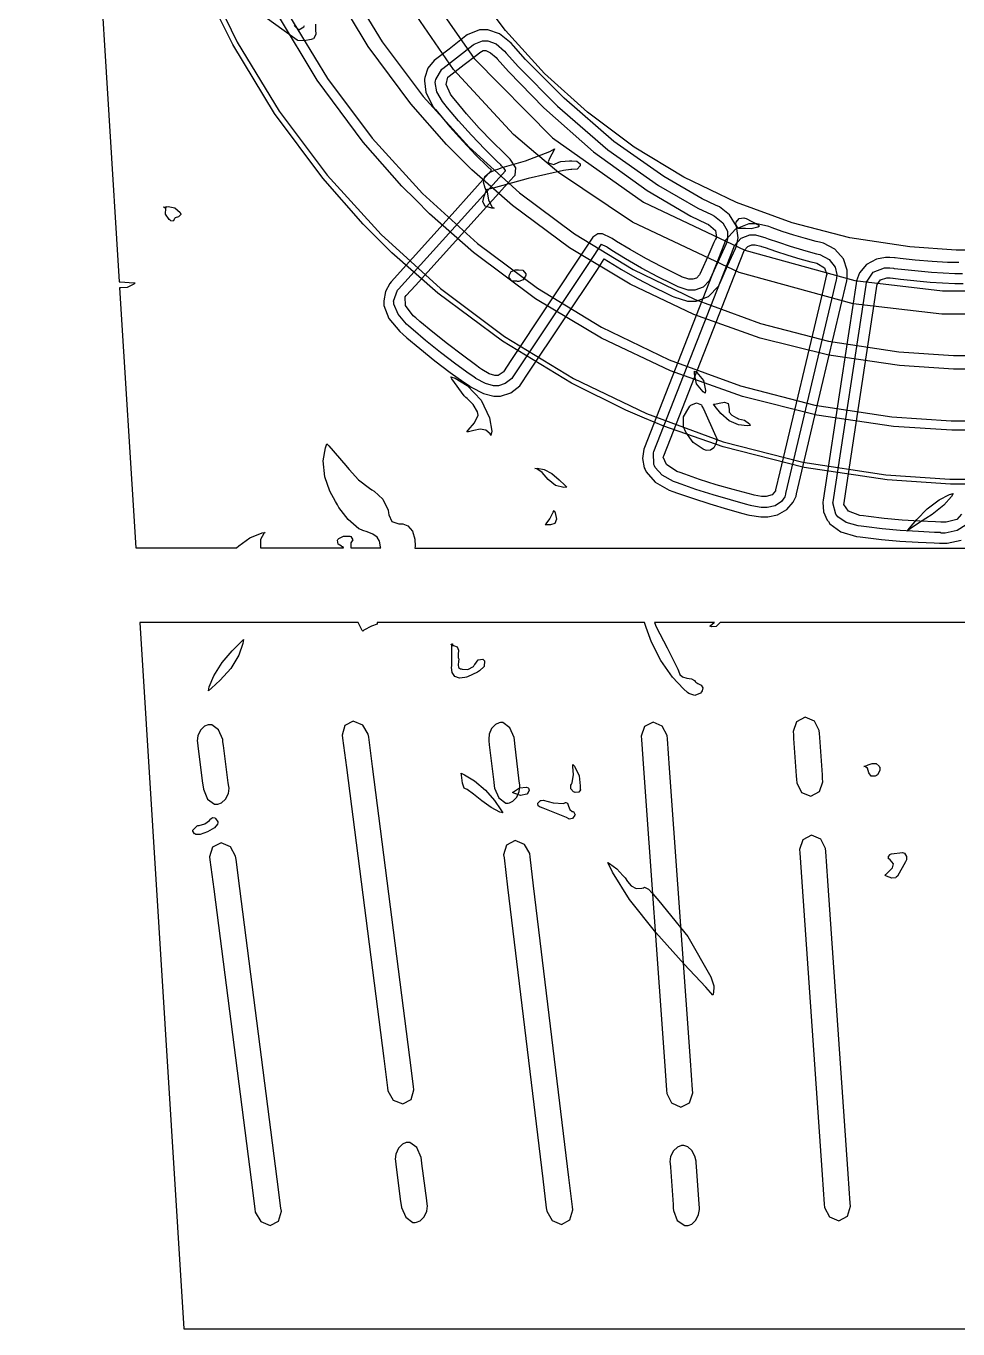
# Model space of a CAD drawing. Extents: x 103 to 248, y 22 to 332.
# Drawn here: x 111.4 to 174.3, y 24.5 to 112.5 of the extents above; entities that cross this region are included whole.
import ezdxf

# ---------------------------------------------------------------- set-up
doc = ezdxf.new("R2010")
doc.units = 0
doc.header["$MEASUREMENT"] = 0

msp = doc.modelspace()

# ---------------------------------------------------------------- linework, layer by layer
at = {"color": 32}
for points in [[(111.372, 196.603), (117.651, 95.25), (117.73, 95.2595), (118.64, 95.1978), (118.746, 95.1798), (118.648, 95.1011), (118.189, 94.8753), (117.766, 94.845), (117.687, 94.8612), (118.78, 77.2943), (125.589, 77.2943), (125.738, 77.4181), (126.479, 77.9515), (127.325, 78.2906), (127.529, 78.3167), (127.441, 78.2465), (127.211, 77.8591), (127.194, 77.4001), (127.212, 77.2943), (132.821, 77.2943), (132.811, 77.3038), (132.738, 77.3645), (132.715, 77.3645), (132.679, 77.392), (132.441, 77.5451), (132.395, 77.8097), (132.432, 77.8577), (132.485, 77.9198), (132.811, 78.0701), (133.172, 78.0796), (133.244, 78.0701), (133.303, 78.0563), (133.437, 77.833), (133.314, 77.6139), (133.314, 77.5409), (133.314, 77.4802), (133.314, 77.3409), (133.314, 77.2943), (135.326, 77.2943), (135.316, 77.3204), (135.263, 77.6206), (135.254, 77.6471), (135.232, 77.742), (135.075, 78.0023), (134.782, 78.2161), (134.415, 78.3565), (134.116, 78.4546), (134.02, 78.4931), (133.852, 78.5647), (133.116, 79.1944), (132.503, 80.0199), (132.398, 80.1867), (132.259, 80.4115), (131.889, 81.11), (131.542, 82.091), (131.444, 83.1536), (131.59, 84.0398), (131.692, 84.3139), (131.815, 84.1816), (132.961, 82.8587), (133.067, 82.7264), (133.19, 82.5775), (133.829, 81.89), (134.557, 81.3072), (134.725, 81.2091), (134.875, 81.1209), (135.475, 80.5656), (135.828, 79.834), (135.855, 79.6576), (135.872, 79.5168), (136.08, 79.0758), (136.546, 78.916), (136.701, 78.916), (136.812, 78.916), (137.147, 78.777), (137.463, 78.4049), (137.629, 77.8743), (137.644, 77.4086), (137.619, 77.2583), (187.89, 77.2583)], [(130.915, 112.66), (130.925, 112.413), (130.917, 112.36), (130.925, 112.299), (130.941, 111.955), (130.78, 111.68), (130.704, 111.654), (130.704, 111.654), (130.624, 111.628), (130.153, 111.526), (129.734, 111.549), (129.682, 111.584), (128.8, 112.211), (119.971, 118.579)], [(175.224, 97.4026), (174.183, 97.4026), (171.057, 97.6133), (167.01, 98.2306), (163.102, 99.2353), (159.356, 100.605), (155.791, 102.321), (152.43, 104.363), (149.29, 106.71), (146.393, 109.34), (143.761, 112.236), (141.412, 115.375)], [(129.469, 112.606), (129.514, 112.528), (129.795, 112.285), (130.127, 112.477), (130.175, 112.572)], [(174.367, 96.5549), (173.596, 96.5701), (172.561, 96.6212), (171.42, 96.719), (170.41, 96.8319), (170.075, 96.8735), (170.031, 96.883), (169.719, 96.9077), (169.616, 96.9077), (169.412, 96.9077), (168.801, 96.7811), (168.137, 96.4226), (167.666, 95.866), (167.452, 95.3301), (167.429, 95.1438), (166.441, 88.6534), (165.206, 80.5035), (165.188, 80.3712), (165.237, 79.7278), (165.479, 79.1559), (165.559, 79.0582), (165.664, 78.9174), (166.409, 78.3745), (167.454, 78.0616), (167.71, 78.0341), (168.065, 77.9872), (169.138, 77.8591), (170.378, 77.7434), (171.624, 77.6676), (172.711, 77.6235), (173.073, 77.6111), (173.126, 77.6111), (173.244, 77.6111), (173.284, 77.6111), (173.591, 77.6111), (174.516, 77.797)], [(174.555, 79.5694), (174.236, 79.1986), (173.521, 79.0222), (173.284, 79.0222), (173.248, 79.0222), (173.17, 79.0222), (173.144, 79.0222), (172.792, 79.0346), (171.741, 79.0787), (170.532, 79.1545), (169.322, 79.2702), (168.271, 79.3983), (167.922, 79.4452), (167.692, 79.4727), (166.912, 79.7676), (166.607, 80.2224), (166.617, 80.3271), (166.802, 81.5453), (168.654, 93.7507), (168.84, 94.9674), (168.856, 95.0655), (169.085, 95.3961), (169.508, 95.5326), (169.65, 95.5326), (169.721, 95.5326), (169.905, 95.5065), (169.933, 95.4966), (170.418, 95.4359), (172.441, 95.2281), (174.105, 95.1438), (174.661, 95.1438)], [(192.158, 72.2492), (158.257, 72.2492), (158.213, 72.1967), (157.987, 71.9667), (157.663, 71.9571), (157.585, 72.0027), (157.585, 71.9667), (157.551, 72.0027), (157.577, 72.0203), (157.841, 72.2327), (157.868, 72.2492), (153.811, 72.2492), (153.934, 71.9586), (154.67, 70.5337), (155.389, 69.0922), (155.505, 68.7917), (155.529, 68.7257), (155.709, 68.5655), (156.006, 68.4886), (156.318, 68.4308), (156.523, 68.3204), (156.563, 68.2625), (156.597, 68.2212), (156.748, 68.1274), (156.959, 68.0036), (157.079, 67.8311), (157.025, 67.6148), (156.986, 67.5569), (156.924, 67.4783), (156.549, 67.3156), (156.122, 67.4508), (156.034, 67.521), (155.764, 67.7527), (155.036, 68.538), (154.243, 69.675), (153.622, 70.9164), (153.245, 71.9116), (153.142, 72.2492), (135.078, 72.2492), (135.078, 72.2327), (135.078, 72.1928), (135.078, 72.179), (135.078, 72.1335), (134.694, 71.9942), (134.186, 71.7296), (134.126, 71.6499), (134.072, 71.694), (133.817, 72.1967), (133.809, 72.2492), (119.063, 72.2492), (122.025, 24.5181), (228.283, 24.5181)]]:
    msp.add_lwpolyline(points, dxfattribs=at)
at = {"color": 7}
for points in [[(123.253, 116.368), (125.63, 111.442), (128.458, 106.794), (131.706, 102.453), (135.347, 98.4472), (139.353, 94.8062), (143.693, 91.5582), (148.342, 88.7307), (153.27, 86.3533), (158.446, 84.4543), (163.843, 83.0626), (169.434, 82.2067), (173.75, 81.9146), (175.19, 81.9146)], [(137.317, 116.558), (141.633, 110.333), (146.926, 104.987), (153.066, 100.634), (159.916, 97.3847), (167.346, 95.3534), (173.254, 94.6506), (175.224, 94.6506), (177.128, 94.6506), (182.839, 95.323), (190.07, 97.2661), (196.784, 100.373), (202.85, 104.538), (208.137, 109.65), (212.515, 115.606)], [(133.018, 115.43), (135.427, 111.471), (138.194, 107.772), (141.296, 104.36), (144.708, 101.26), (148.405, 98.4913), (152.364, 96.0822), (156.56, 94.058), (160.969, 92.4401), (165.564, 91.2537), (170.324, 90.5245), (174, 90.2751), (175.224, 90.2751)], [(214.03, 115.09), (209.547, 108.875), (205.526, 104.695), (204.046, 103.47), (202.548, 102.222), (197.612, 99.0025), (190.548, 95.7407), (183.027, 93.7426), (177.175, 93.0631), (175.224, 93.0631), (175.224, 93.0631), (173.223, 93.0631), (167.224, 93.7796), (159.534, 95.8769), (152.334, 99.2851), (147.321, 102.634), (145.803, 103.929), (144.3, 105.217), (140.242, 109.609), (135.792, 116.114)], [(175.224, 81.5979), (173.8, 81.5979), (169.526, 81.8815), (163.93, 82.7222), (158.461, 84.1142), (154.444, 85.4964), (153.142, 86.0418), (151.885, 86.5752), (148.215, 88.4149), (143.559, 91.2386), (139.185, 94.4975), (136.085, 97.2136), (135.114, 98.1784), (134.141, 99.1514), (131.411, 102.251), (128.147, 106.623), (125.331, 111.281), (123.505, 114.949)], [(175.224, 89.359), (174.008, 89.359), (170.359, 89.596), (165.595, 90.2974), (160.961, 91.4534), (156.479, 93.0547), (152.178, 95.0888), (148.083, 97.5445), (144.221, 100.412), (141.476, 102.822), (140.618, 103.681), (139.758, 104.541), (137.348, 107.287), (134.48, 111.153), (132.023, 115.252)], [(175.224, 85.2318), (173.906, 85.2318), (169.951, 85.4879), (164.784, 86.2485), (159.757, 87.5041), (154.896, 89.2404), (150.228, 91.4481), (145.785, 94.1172), (141.596, 97.2344), (138.62, 99.8555), (137.69, 100.788), (136.758, 101.72), (134.144, 104.696), (131.031, 108.887), (128.363, 113.33)], [(129.106, 113.312), (131.735, 108.99), (134.755, 104.954), (138.143, 101.229), (141.868, 97.8447), (145.905, 94.8256), (150.227, 92.1992), (154.809, 89.9901), (159.622, 88.2248), (164.641, 86.9322), (169.839, 86.137), (173.852, 85.8654), (175.19, 85.8654)], [(174.854, 78.8501), (174.261, 78.4518), (173.448, 78.2807), (173.178, 78.2807), (173.178, 78.2807), (173.1, 78.3167), (173.073, 78.3167), (173.073, 78.3167), (172.716, 78.329), (171.646, 78.3788), (170.414, 78.4627), (169.189, 78.5798), (168.133, 78.6984), (167.782, 78.7396), (167.578, 78.7672), (166.766, 79.0056), (166.201, 79.3845), (166.122, 79.4812), (166.069, 79.5528), (165.866, 80.319), (165.876, 80.3973), (168.099, 95.0376), (168.125, 95.2239), (168.578, 95.8991), (169.356, 96.2021), (169.616, 96.2021), (169.712, 96.2021), (169.967, 96.1775), (170.003, 96.1679), (170.496, 96.1058), (172.525, 95.8991), (174.1, 95.8151), (174.625, 95.8151)]]:
    msp.add_lwpolyline(points, dxfattribs=at)
at = {"color": 32}
for points in [[(142.31, 112.29), (142.001, 112.29), (141.163, 111.937), (141.075, 111.867), (139.947, 110.985), (139.03, 110.279), (138.924, 110.2), (138.514, 109.688), (138.297, 109.07), (138.289, 108.938), (138.279, 108.824), (138.381, 108.06), (138.854, 107.104), (139.03, 106.892), (139.269, 106.601), (139.996, 105.733), (140.863, 104.754), (141.757, 103.821), (142.54, 103.052), (142.805, 102.799), (140.159, 99.8361), (136.032, 95.25), (135.944, 95.1537), (135.639, 94.5981), (135.527, 93.9712), (135.537, 93.8389), (135.545, 93.6625), (135.88, 92.7682), (136.604, 91.8905), (136.808, 91.7222), (137.093, 91.4784), (137.958, 90.7507), (138.976, 89.928), (140.021, 89.1385), (140.942, 88.4798), (141.252, 88.2646), (141.428, 88.1422), (142.26, 87.7108), (142.959, 87.5249), (143.192, 87.5249), (143.424, 87.5249), (144.122, 87.7492), (144.727, 88.2385), (144.815, 88.3708), (145.282, 89.0764), (149.957, 96.096), (150.424, 96.8015), (150.712, 96.6212), (151.587, 96.0893), (152.637, 95.4842), (153.727, 94.9124), (154.687, 94.4481), (155.01, 94.2979), (155.125, 94.2453), (156.043, 93.9451), (156.351, 93.9451), (156.631, 93.9451), (157.471, 94.2675), (158.133, 94.9593), (158.221, 95.1438), (158.75, 96.3443), (159.279, 97.5071), (159.352, 97.6753), (159.461, 98.2278), (159.363, 99.012), (158.887, 99.7754), (158.195, 100.313), (157.938, 100.435), (157.038, 100.866), (154.436, 102.361), (151.059, 104.745), (147.708, 107.665), (145.109, 110.284), (144.286, 111.195), (144.136, 111.372), (143.337, 112.007), (142.566, 112.29), (142.31, 112.29)], [(142.31, 110.878), (142.416, 110.878), (142.737, 110.728), (143.112, 110.401), (143.192, 110.313), (143.954, 109.467), (146.349, 107.02), (149.692, 104.043), (153.312, 101.424), (156.275, 99.6929), (157.303, 99.2008), (157.462, 99.1306), (157.938, 98.7256), (157.991, 98.2486), (157.938, 98.1424), (157.832, 97.9054), (157.409, 96.9617), (156.985, 96.0176), (156.88, 95.7792), (156.852, 95.7185), (156.65, 95.5104), (156.399, 95.4264), (156.317, 95.4264), (156.13, 95.4264), (155.645, 95.6042), (155.575, 95.6388), (155.255, 95.7929), (154.302, 96.2642), (153.224, 96.8294), (152.166, 97.4355), (151.253, 97.9897), (150.953, 98.1784), (150.873, 98.232), (150.299, 98.4952), (150.107, 98.4952), (149.983, 98.4952), (149.64, 98.2666), (149.614, 98.2126), (149.111, 97.463), (144.11, 89.9418), (143.617, 89.1826), (143.589, 89.148), (143.265, 88.936), (143.158, 88.936), (143.032, 88.936), (142.659, 89.0503), (142.143, 89.341), (142.029, 89.4292), (141.731, 89.644), (140.844, 90.2917), (139.832, 91.0565), (138.833, 91.8559), (137.973, 92.5738), (137.69, 92.8165), (137.513, 92.9665), (136.988, 93.6681), (136.974, 94.2439), (137.054, 94.3321), (137.662, 95.0034), (143.713, 101.706), (144.322, 102.376), (144.4, 102.464), (144.458, 102.963), (144.074, 103.548), (143.933, 103.681), (143.666, 103.937), (142.872, 104.713), (141.979, 105.635), (141.119, 106.604), (140.395, 107.479), (140.159, 107.774), (140.035, 107.924), (139.735, 108.581), (139.858, 109.079), (139.947, 109.149), (140.149, 109.309), (140.969, 109.944), (141.789, 110.578), (141.993, 110.736), (142.01, 110.754), (142.234, 110.878), (142.31, 110.878)], [(148.167, 102.835), (147.672, 102.774), (145.282, 102.227), (142.927, 101.574), (142.452, 101.46), (142.452, 101.46), (142.452, 101.433), (142.452, 101.424), (142.504, 101.327), (142.609, 100.784), (142.857, 100.295), (142.981, 100.225), (142.828, 100.234), (142.376, 100.373), (142.226, 100.666), (142.321, 101.039), (142.43, 101.326), (142.452, 101.424), (142.452, 101.46), (142.389, 101.585), (142.27, 101.993), (142.35, 102.363), (142.674, 102.635), (143.086, 102.82), (143.228, 102.871), (143.536, 102.977), (145.11, 103.44), (146.738, 104.061), (147.072, 104.246), (147.011, 104.123), (146.742, 103.642), (146.631, 103.356), (146.649, 103.328), (146.693, 103.263), (147.011, 103.188), (147.355, 103.338), (147.425, 103.364), (147.478, 103.382), (148.069, 103.426), (148.131, 103.434), (148.237, 103.434), (148.558, 103.414), (148.794, 103.223), (148.802, 103.152), (148.802, 103.083), (148.59, 102.875), (148.237, 102.844), (148.167, 102.835)], [(121.426, 99.5535), (121.408, 99.5193), (121.306, 99.3648), (121.139, 99.3828), (121.109, 99.4131), (121.037, 99.4752), (120.799, 99.8195), (120.808, 100.233), (120.862, 100.329), (120.852, 100.321), (120.753, 100.259), (120.72, 100.259), (120.72, 100.259), (120.667, 100.295), (120.65, 100.295), (120.702, 100.295), (120.822, 100.329), (120.862, 100.329), (120.967, 100.347), (121.43, 100.256), (121.77, 99.9338), (121.815, 99.8361), (121.823, 99.8044), (121.672, 99.6555), (121.442, 99.5895), (121.426, 99.5535)], [(159.844, 98.848), (159.748, 98.848), (159.46, 98.866), (159.301, 99.1263), (159.315, 99.2008), (159.323, 99.289), (159.522, 99.537), (159.843, 99.5715), (159.915, 99.5535), (160.003, 99.537), (160.823, 99.1044), (160.903, 99.0244), (160.796, 98.9542), (160.332, 98.8314), (159.965, 98.848), (159.844, 98.848)], [(160.478, 99.1665), (160.182, 99.1665), (159.296, 98.8176), (158.616, 98.0641), (158.538, 97.8599), (156.421, 92.4638), (153.142, 84.0673), (153.097, 83.9445), (153.013, 83.3134), (153.122, 82.7003), (153.176, 82.586), (153.246, 82.4272), (153.859, 81.7259), (154.807, 81.183), (155.046, 81.1029), (155.379, 80.9847), (156.385, 80.6372), (157.559, 80.2569), (158.746, 79.9028), (159.779, 79.6107), (160.125, 79.5154), (160.231, 79.4893), (160.999, 79.375), (161.255, 79.375), (161.47, 79.375), (162.117, 79.5143), (162.753, 79.8738), (163.179, 80.3727), (163.372, 80.7833), (163.406, 80.9265), (165.1, 88.1242), (166.794, 95.3202), (166.834, 95.4966), (166.834, 96.0519), (166.59, 96.799), (165.989, 97.4605), (165.228, 97.8588), (164.96, 97.9318), (164.723, 97.9911), (164.017, 98.177), (163.22, 98.4084), (162.438, 98.6663), (161.76, 98.9072), (161.536, 98.9901), (161.448, 99.0163), (160.721, 99.1665), (160.478, 99.1665)], [(160.478, 97.7554), (160.619, 97.7554), (160.989, 97.6672), (161.043, 97.6492), (161.279, 97.5663), (161.991, 97.3197), (162.811, 97.0499), (163.637, 96.8058), (164.363, 96.6142), (164.607, 96.5549), (164.773, 96.5108), (165.302, 96.2021), (165.443, 95.7531), (165.417, 95.6388), (165.135, 94.4397), (162.286, 82.4177), (161.995, 81.2091), (161.977, 81.1389), (161.753, 80.8743), (161.352, 80.7501), (161.219, 80.7501), (161.034, 80.7501), (160.548, 80.8397), (160.478, 80.8563), (160.14, 80.9459), (159.13, 81.219), (157.981, 81.5495), (156.846, 81.9132), (155.864, 82.2565), (155.539, 82.3736), (155.327, 82.4537), (154.621, 82.9123), (154.41, 83.4058), (154.446, 83.5021), (154.896, 84.6487), (159.393, 96.1499), (159.844, 97.2965), (159.879, 97.3762), (160.107, 97.645), (160.384, 97.7554), (160.478, 97.7554)], [(144.569, 95.286), (144.507, 95.2955), (144.192, 95.2997), (144.004, 95.5269), (144.004, 95.6028), (144.004, 95.691), (144.136, 95.9513), (144.434, 96.0617), (144.533, 96.0617), (144.627, 96.0617), (144.912, 96.0452), (145.125, 95.7972), (145.132, 95.709), (145.106, 95.6483), (144.943, 95.3918), (144.657, 95.2775), (144.569, 95.286)], [(156.527, 89.2168), (156.668, 89.1286), (157.131, 88.597), (157.259, 87.9038), (157.233, 87.7355), (157.091, 87.8237), (156.656, 88.3585), (156.518, 89.0503), (156.527, 89.2168)], [(142.769, 84.879), (142.71, 84.9835), (142.426, 85.2357), (142.036, 85.2936), (141.607, 85.2068), (141.263, 85.1323), (141.147, 85.1256), (141.225, 85.2413), (141.661, 85.7306), (141.903, 86.2376), (141.887, 86.3604), (141.859, 86.4761), (141.56, 86.9611), (141.154, 87.3746), (141.075, 87.4529), (140.969, 87.551), (140.123, 88.6975), (140.053, 88.8298), (140.349, 88.7497), (141.17, 88.2481), (142.098, 87.2642), (142.681, 86.0764), (142.821, 85.1641), (142.769, 84.879)], [(157.798, 86.9957), (157.896, 86.9957), (158.19, 87.0631), (158.538, 87.1375), (158.779, 87.026), (158.86, 86.6581), (158.856, 86.5367), (158.856, 86.4623), (159.045, 86.2376), (159.358, 86.0778), (159.42, 86.0418), (159.49, 86.0076), (159.895, 85.9014), (160.231, 85.6548), (160.267, 85.5486), (160.074, 85.5267), (159.483, 85.5871), (158.846, 85.8753), (158.302, 86.3632), (157.916, 86.8331), (157.798, 86.9957)], [(157.269, 83.8909), (157.1, 83.9445), (156.429, 84.4077), (155.936, 85.0995), (155.858, 85.266), (155.769, 85.4343), (155.769, 86.1399), (156.122, 86.7392), (156.21, 86.8535), (156.271, 86.9251), (156.641, 87.092), (156.979, 86.9389), (157.022, 86.8535), (157.118, 86.6771), (157.956, 84.8169), (158.044, 84.6307), (158.024, 84.5524), (157.952, 84.3181), (157.814, 84.0493), (157.598, 83.8881), (157.345, 83.8715), (157.269, 83.8909)], [(145.733, 82.6562), (145.887, 82.6615), (146.356, 82.5722), (146.886, 82.2992), (147.379, 81.8871), (147.757, 81.5125), (147.884, 81.3855), (147.701, 81.3608), (147.126, 81.4903), (146.636, 81.9023), (146.232, 82.3736), (145.865, 82.634), (145.733, 82.6562)], [(170.885, 78.4229), (171.044, 78.6211), (171.534, 79.2028), (172.238, 79.9179), (173.043, 80.5215), (173.743, 80.8814), (173.99, 80.9625), (173.864, 80.7434), (173.354, 80.1592), (172.569, 79.5348), (171.717, 78.9891), (171.083, 78.5756), (170.885, 78.4229)], [(146.439, 78.8458), (146.509, 78.8995), (146.75, 79.2565), (146.976, 79.7017), (147.038, 79.798), (147.095, 79.6604), (147.191, 79.2138), (147.081, 78.9259), (146.8, 78.8363), (146.528, 78.8402), (146.439, 78.8458)], [(123.685, 67.6271), (123.748, 67.8879), (124.058, 68.64), (124.613, 69.529), (125.295, 70.3322), (125.856, 70.9002), (126.048, 71.0847), (126.01, 70.8187), (125.742, 70.0387), (125.196, 69.1444), (124.484, 68.3563), (123.887, 67.8049), (123.685, 67.6271)], [(140.123, 69.3208), (140.131, 69.4365), (140.123, 70.382), (140.123, 70.696), (140.123, 70.696), (140.097, 70.696), (140.089, 70.696), (140.123, 70.696), (140.123, 70.714), (140.089, 70.7552), (140.089, 70.7679), (140.105, 70.7679), (140.145, 70.8021), (140.159, 70.8021), (140.168, 70.7983), (140.17, 70.703), (140.159, 70.696), (140.239, 70.6921), (140.477, 70.5887), (140.568, 70.3626), (140.56, 70.0814), (140.561, 69.8761), (140.582, 69.814), (140.594, 69.7675), (140.583, 69.6062), (140.55, 69.3829), (140.576, 69.1995), (140.711, 69.1127), (140.758, 69.1085), (140.819, 69.1003), (141.212, 69.0742), (141.587, 69.2602), (141.64, 69.3568), (141.675, 69.4104), (141.903, 69.7177), (142.227, 69.7576), (142.276, 69.7096), (142.333, 69.6447), (142.31, 69.2686), (141.993, 68.9762), (141.923, 68.9321), (141.861, 68.8979), (141.181, 68.5726), (141.111, 68.5451), (140.998, 68.5176), (140.648, 68.4886), (140.325, 68.5892), (140.148, 68.8633), (140.112, 69.2094), (140.123, 69.3208)], [(148.413, 60.784), (148.351, 60.8115), (148.161, 60.996), (148.167, 61.2525), (148.203, 61.3131), (148.263, 61.4193), (148.347, 61.9704), (148.307, 62.4829), (148.307, 62.654), (148.422, 62.5394), (148.726, 61.8779), (148.802, 61.2165), (148.802, 60.9946), (148.809, 60.9438), (148.7, 60.7716), (148.466, 60.7674), (148.413, 60.784)], [(168.804, 61.9125), (168.728, 61.8712), (168.443, 61.8532), (168.301, 62.0931), (168.198, 62.3933), (168.012, 62.5203), (167.958, 62.5119), (168.031, 62.5327), (168.246, 62.6209), (168.526, 62.72), (168.786, 62.7063), (168.978, 62.5464), (169.017, 62.4777), (169.025, 62.4597), (169.029, 62.2349), (168.874, 61.9566), (168.804, 61.9125)], [(141.005, 61.0306), (140.961, 61.0485), (140.855, 61.3833), (140.784, 61.9305), (140.758, 62.0529), (140.991, 61.9428), (141.66, 61.5364), (142.394, 60.9258), (143.014, 60.2093), (143.447, 59.5877), (143.581, 59.3729), (143.375, 59.4388), (142.791, 59.7366), (142.16, 60.1885), (141.596, 60.6488), (141.161, 60.9533), (141.005, 61.0306)], [(145.274, 60.748), (145.197, 60.6559), (144.757, 60.5511), (144.304, 60.7138), (144.216, 60.748), (144.294, 60.8101), (144.705, 61.0789), (145.168, 61.1202), (145.274, 61.0665), (145.305, 61.0514), (145.353, 60.9078), (145.291, 60.766), (145.274, 60.748)], [(148.026, 58.9841), (147.876, 59.0723), (146.287, 59.7076), (146.12, 59.7598), (146.085, 59.7697), (145.952, 59.8622), (145.926, 60.0082), (145.944, 60.0424), (145.952, 60.0604), (146.105, 60.2188), (146.156, 60.2188), (146.297, 60.2368), (146.97, 60.0699), (147.664, 60.0082), (147.814, 60.0784), (147.836, 60.0879), (147.939, 60.0357), (148.007, 59.8318), (148.101, 59.6029), (148.253, 59.4843), (148.307, 59.479), (148.342, 59.479), (148.439, 59.2847), (148.449, 59.2667), (148.431, 59.2226), (148.277, 59.0077), (148.06, 58.9566), (148.026, 58.9841)], [(122.767, 57.9617), (122.749, 57.9713), (122.634, 58.1561), (122.626, 58.1723), (122.642, 58.2164), (122.935, 58.517), (122.979, 58.5251), (123.067, 58.535), (123.454, 58.6327), (123.771, 58.8712), (123.825, 58.9499), (123.842, 58.976), (123.97, 59.0642), (124.116, 59.0476), (124.142, 59.0201), (124.16, 59.0035), (124.318, 58.7774), (124.318, 58.7015), (124.303, 58.6147), (124.09, 58.3777), (123.635, 58.094), (123.132, 57.9286), (122.833, 57.9176), (122.767, 57.9617)], [(170.815, 56.1619), (170.771, 56.0656), (170.215, 55.1134), (170.145, 55.0333), (170.109, 54.9892), (169.841, 54.9811), (169.482, 55.1134), (169.404, 55.1395), (169.449, 55.2207), (169.65, 55.426), (169.897, 55.6782), (169.959, 55.9442), (169.74, 56.2088), (169.65, 56.2681), (169.624, 56.286), (169.61, 56.4265), (169.721, 56.5686), (169.756, 56.5848), (169.827, 56.6208), (170.559, 56.709), (170.638, 56.691), (170.699, 56.6649), (170.831, 56.4402), (170.823, 56.1979), (170.815, 56.1619)], [(157.762, 47.0598), (157.285, 47.5961), (155.82, 49.1712), (153.898, 51.2907), (152.135, 53.5354), (150.982, 55.3738), (150.672, 56.0215), (150.786, 55.9689), (151.27, 55.5985), (151.685, 55.1575), (151.765, 55.0693), (151.825, 54.9949), (151.994, 54.7508), (152.246, 54.4477), (152.583, 54.2699), (152.957, 54.2879), (153.07, 54.3278), (153.132, 54.3553), (153.414, 54.223), (153.661, 53.9489), (153.705, 53.9048), (154.11, 53.4377), (156.072, 51.0261), (157.63, 48.3126), (157.832, 47.6952), (157.832, 47.5368), (157.778, 47.1219), (157.762, 47.0598)]]:
    msp.add_lwpolyline(points, close=True, dxfattribs=at)
at = {"color": 7}
for points in [[(143.122, 88.2304), (142.941, 88.2304), (142.402, 88.3846), (141.745, 88.7331), (141.604, 88.8298), (141.3, 89.0446), (140.395, 89.6966), (139.364, 90.4752), (138.359, 91.2855), (137.51, 92.0076), (137.231, 92.2514), (137.071, 92.3932), (136.493, 93.0769), (136.216, 93.7426), (136.208, 93.8749), (136.198, 93.9546), (136.463, 94.6947), (136.525, 94.7568), (143.757, 102.765), (143.747, 102.783), (143.663, 102.906), (143.492, 103.099), (143.44, 103.152), (143.166, 103.414), (142.357, 104.21), (141.45, 105.155), (140.576, 106.139), (139.837, 107.02), (139.594, 107.315), (139.488, 107.447), (139.125, 108.1), (139.012, 108.718), (139.03, 108.832), (139.039, 108.92), (139.452, 109.626), (139.524, 109.678), (141.57, 111.265), (141.631, 111.31), (142.193, 111.548), (142.382, 111.548), (142.563, 111.548), (143.112, 111.337), (143.687, 110.844), (143.793, 110.702), (144.624, 109.777), (147.253, 107.125), (150.658, 104.167), (154.095, 101.753), (156.741, 100.239), (157.656, 99.8001), (157.869, 99.7024), (158.44, 99.2491), (158.744, 98.6688), (158.753, 98.1604), (158.678, 97.8972), (158.644, 97.8256), (157.585, 95.4624), (157.532, 95.3396), (157.1, 94.8891), (156.538, 94.6849), (156.351, 94.6849), (156.095, 94.6849), (155.417, 94.9233), (155.328, 94.9674), (155.002, 95.1219), (154.029, 95.6), (152.929, 96.1817), (151.856, 96.81), (150.938, 97.3832), (150.636, 97.579), (150.582, 97.6147), (150.23, 97.7815), (150.213, 97.7896), (149.718, 97.04), (144.744, 89.5794), (144.25, 88.8298), (144.17, 88.7331), (143.739, 88.3846), (143.276, 88.2304), (143.122, 88.2304)], [(161.255, 80.0104), (161.017, 80.0104), (160.39, 80.1247), (160.302, 80.1508), (159.961, 80.2404), (158.943, 80.5187), (157.77, 80.862), (156.61, 81.238), (155.621, 81.5855), (155.292, 81.704), (155.098, 81.7742), (154.34, 82.1891), (153.863, 82.7098), (153.811, 82.8326), (153.775, 82.9123), (153.749, 83.7061), (153.775, 83.7847), (159.173, 97.579), (159.226, 97.7113), (159.662, 98.2003), (160.248, 98.425), (160.444, 98.425), (160.646, 98.425), (161.183, 98.2761), (161.255, 98.2486), (161.485, 98.1661), (162.181, 97.9248), (162.988, 97.663), (163.799, 97.4203), (164.51, 97.2206), (164.747, 97.1543), (164.972, 97.0979), (165.606, 96.7602), (166.012, 96.2477), (166.121, 95.746), (166.105, 95.4705), (166.088, 95.3904), (162.667, 80.9625), (162.667, 80.9075), (162.609, 80.7406), (162.396, 80.421), (161.966, 80.1342), (161.433, 80.0104), (161.255, 80.0104)], [(125.06, 61.171), (125.024, 61.4193), (124.706, 63.923), (124.671, 64.1696), (124.653, 64.3297), (124.371, 64.9912), (123.908, 65.3341), (123.755, 65.3341), (123.673, 65.3341), (123.434, 65.2364), (123.15, 64.9732), (122.965, 64.5915), (122.924, 64.2454), (122.943, 64.1354), (122.978, 63.8888), (123.296, 61.3847), (123.332, 61.1367), (123.348, 60.9783), (123.631, 60.3169), (124.094, 59.9722), (124.248, 59.9722), (124.325, 59.9666), (124.568, 60.0509), (124.852, 60.307), (125.036, 60.6972), (125.078, 61.0567), (125.06, 61.171)], [(132.751, 64.4179), (133.005, 62.4512), (135.537, 42.7838), (135.783, 40.816), (135.814, 40.597), (136.172, 39.9743), (136.81, 39.715), (137.375, 40.0237), (137.571, 40.6799), (137.547, 40.8862), (137.291, 42.8544), (134.761, 62.5217), (134.515, 64.4881), (134.483, 64.7058), (134.119, 65.3161), (133.473, 65.5782), (132.906, 65.2776), (132.722, 64.6232), (132.751, 64.4179)], [(144.709, 61.2771), (144.682, 61.5336), (144.382, 64.0567), (144.356, 64.3117), (144.338, 64.4715), (144.038, 65.133), (143.563, 65.4763), (143.404, 65.4763), (143.32, 65.4706), (143.079, 65.3577), (142.817, 65.0833), (142.655, 64.6977), (142.616, 64.353), (142.628, 64.2415), (142.655, 63.9865), (142.954, 61.4634), (142.981, 61.2069), (142.998, 61.0485), (143.298, 60.3871), (143.774, 60.0424), (143.933, 60.0424), (144.016, 60.0495), (144.257, 60.1624), (144.519, 60.4354), (144.682, 60.8224), (144.72, 61.1671), (144.709, 61.2771)], [(152.929, 64.346), (153.07, 62.3715), (154.481, 42.6159), (154.623, 40.6396), (154.638, 40.4234), (154.958, 39.788), (155.583, 39.5069), (156.17, 39.8018), (156.4, 40.4618), (156.387, 40.6756), (156.245, 42.6515), (154.833, 62.4071), (154.693, 64.3819), (154.672, 64.6024), (154.343, 65.235), (153.717, 65.5161), (153.14, 65.2212), (152.914, 64.5612), (152.929, 64.346)], [(165.17, 61.7001), (165.152, 61.9566), (164.976, 64.4797), (164.96, 64.7347), (164.944, 64.951), (164.623, 65.5782), (163.998, 65.8386), (163.411, 65.5299), (163.181, 64.8765), (163.196, 64.6645), (163.212, 64.4095), (163.388, 61.8864), (163.406, 61.6299), (163.42, 61.4109), (163.741, 60.7688), (164.367, 60.5014), (164.954, 60.8171), (165.184, 61.4853), (165.17, 61.7001)], [(128.588, 32.6678), (128.339, 34.6342), (125.808, 54.2657), (125.553, 56.2321), (125.527, 56.4526), (125.178, 57.0812), (124.539, 57.3539), (123.965, 57.0576), (123.764, 56.4046), (123.789, 56.1979), (124.044, 54.2315), (126.567, 34.5998), (126.824, 32.6319), (126.854, 32.4115), (127.218, 31.7845), (127.864, 31.513), (128.431, 31.8093), (128.615, 32.4638), (128.588, 32.6678)], [(148.273, 32.7725), (148.034, 34.7404), (145.652, 54.4421), (145.415, 56.4085), (145.389, 56.6279), (145.04, 57.252), (144.4, 57.5123), (143.827, 57.2036), (143.626, 56.5464), (143.651, 56.3383), (143.888, 54.3719), (146.27, 34.67), (146.509, 32.7022), (146.539, 32.479), (146.897, 31.8409), (147.536, 31.5736), (148.101, 31.8892), (148.296, 32.5603), (148.273, 32.7725)], [(167.04, 33.0206), (166.898, 34.9967), (165.515, 54.7867), (165.383, 56.7612), (165.367, 56.9778), (165.046, 57.6047), (164.421, 57.8651), (163.834, 57.5564), (163.604, 56.9034), (163.619, 56.691), (163.759, 54.7165), (165.144, 34.925), (165.276, 32.9489), (165.296, 32.7284), (165.631, 32.0876), (166.263, 31.8217), (166.843, 32.1372), (167.06, 32.807), (167.04, 33.0206)], [(136.313, 35.8771), (136.347, 35.6306), (136.665, 33.1266), (136.701, 32.8786), (136.718, 32.7201), (137.018, 32.0587), (137.494, 31.7142), (137.654, 31.7142), (137.736, 31.7211), (137.983, 31.8286), (138.257, 32.0945), (138.432, 32.479), (138.476, 32.8345), (138.465, 32.9489), (138.429, 33.197), (138.111, 35.7008), (138.077, 35.9474), (138.059, 36.1075), (137.76, 36.769), (137.283, 37.1119), (137.124, 37.1119), (137.039, 37.1066), (136.794, 36.9947), (136.519, 36.7206), (136.344, 36.3333), (136.3, 35.989), (136.313, 35.8771)], [(154.869, 35.7008), (154.886, 35.4461), (155.064, 32.9241), (155.082, 32.6678), (155.09, 32.5093), (155.353, 31.8341), (155.866, 31.495), (155.998, 31.5033), (156.081, 31.5033), (156.329, 31.6025), (156.606, 31.8657), (156.792, 32.2475), (156.851, 32.5906), (156.846, 32.7022), (156.828, 32.9585), (156.65, 35.4817), (156.633, 35.7367), (156.626, 35.8525), (156.544, 36.1929), (156.345, 36.5704), (156.061, 36.824), (155.8, 36.908), (155.715, 36.9013), (155.631, 36.9013), (155.379, 36.8032), (155.094, 36.54), (154.906, 36.1569), (154.857, 35.8126), (154.869, 35.7008)]]:
    msp.add_lwpolyline(points, close=True, dxfattribs=at)

doc.saveas('drawing.dxf')
